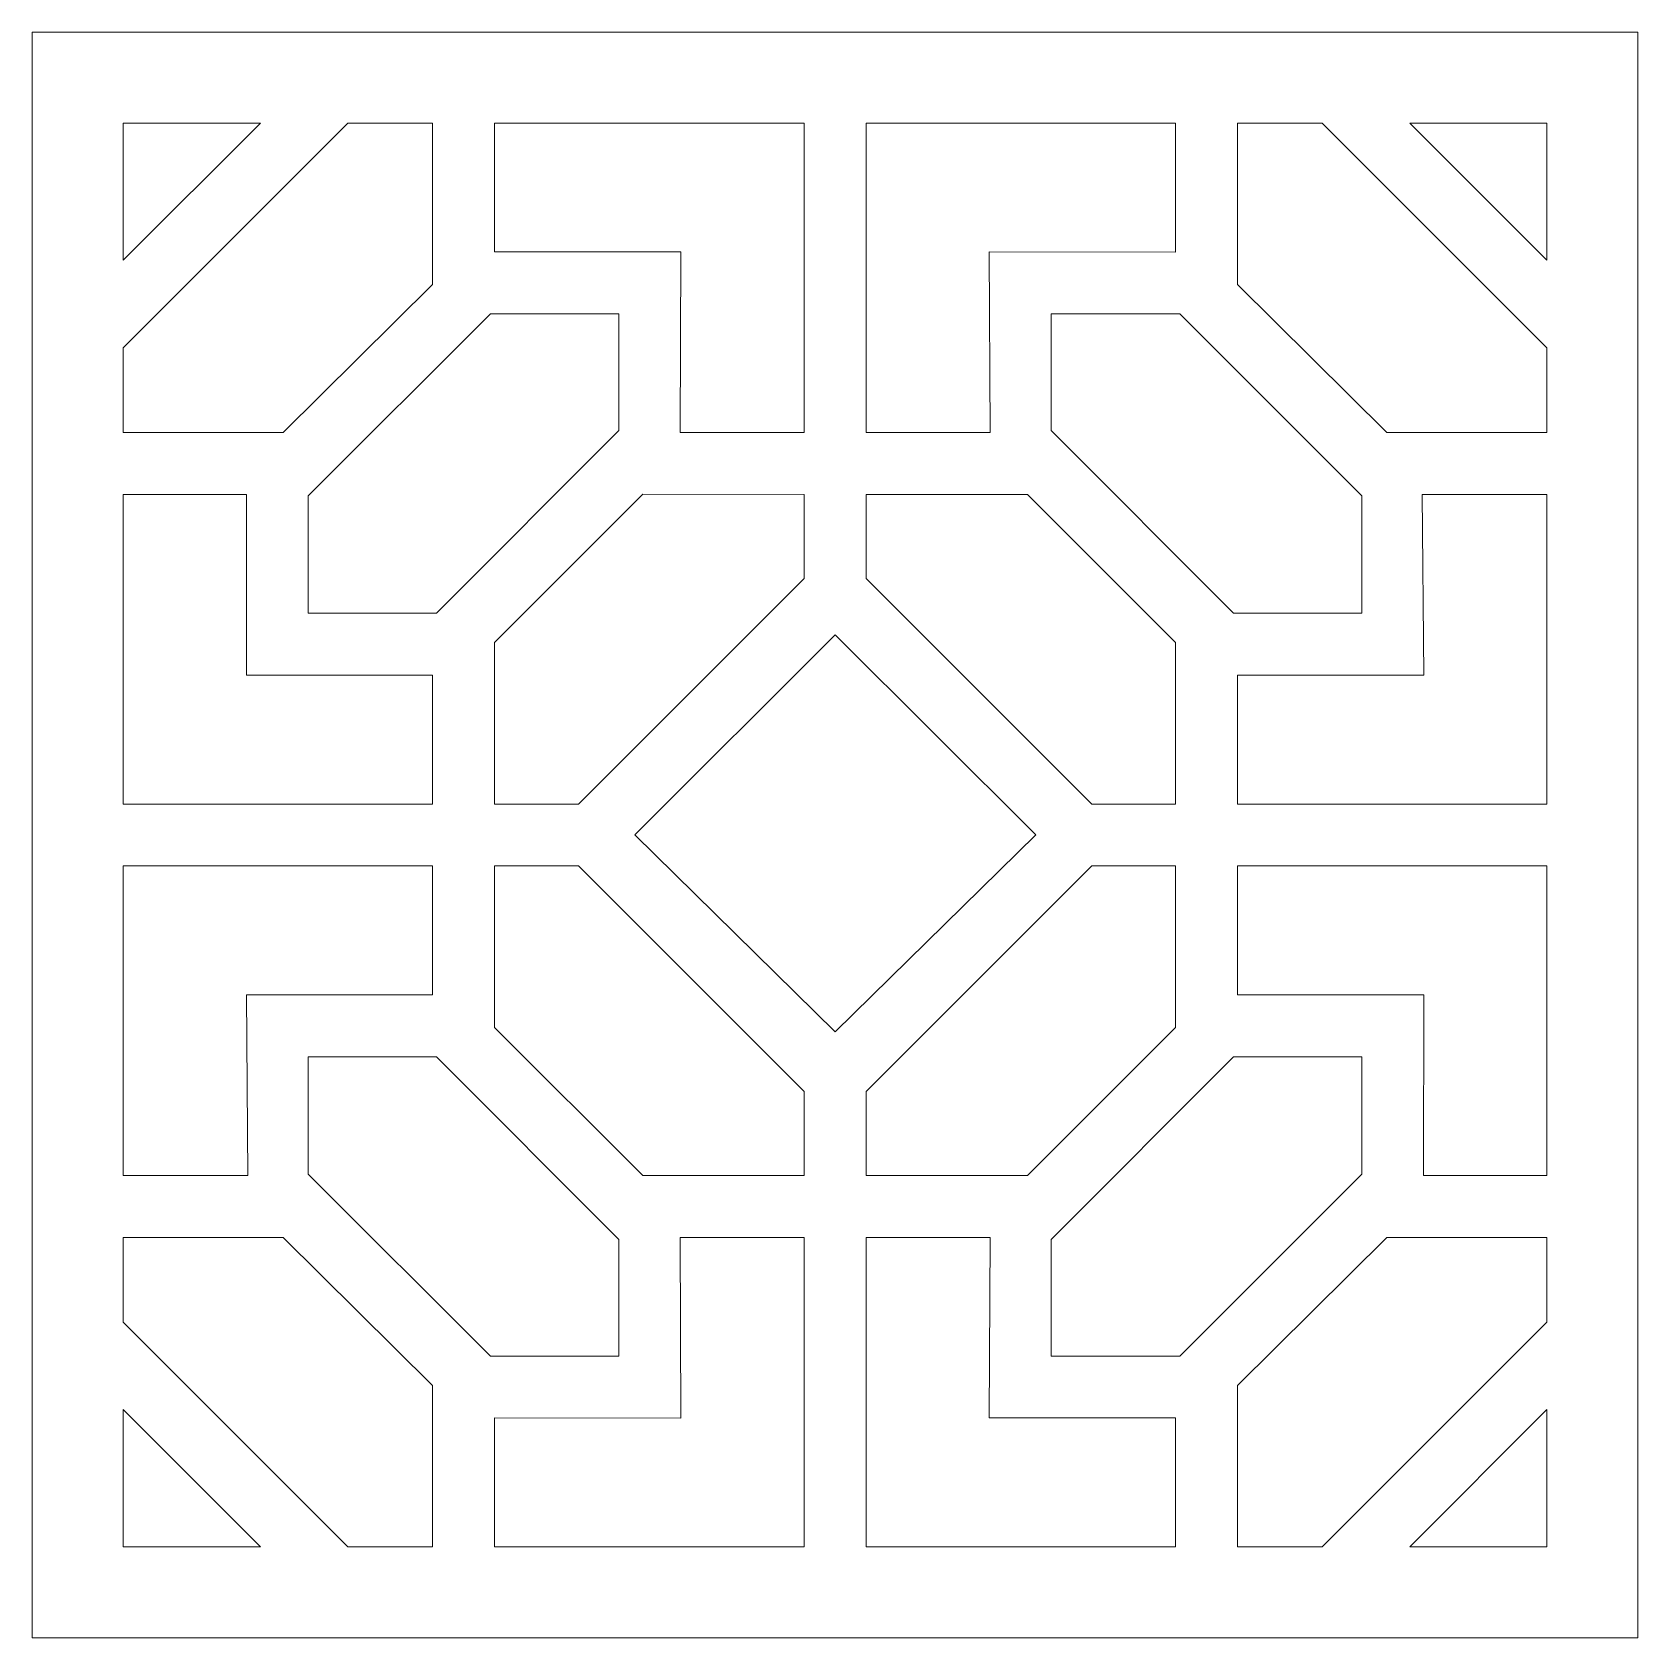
# Model space of a CAD drawing. Header units: centimetres. Extents: x -60 to 60, y -29 to 29.
# Drawn here: x 2.1 to 60.5, y -29.2 to 29.2 of the extents above; entities that cross this region are included whole.
import ezdxf

# ---------------------------------------------------------------- set-up
doc = ezdxf.new("R2010")
doc.units = ezdxf.units.CM
doc.header["$MEASUREMENT"] = 0
doc.layers.add('layer 1', color=7, linetype='Continuous')

msp = doc.modelspace()

# ---------------------------------------------------------------- linework, layer by layer
at = {"layer": 'layer 1', "color": 242, "lineweight": 9}
for points, knots in [([(60.48735, -29.17875), (60.48735, -29.17875), (2.14534, -29.18003), (2.14534, -29.18003), (2.14534, -29.18003), (2.14534, -29.18003), (2.14534, 29.16198), (2.14534, 29.16198), (2.14534, 29.16198), (2.14534, 29.16198), (60.48735, 29.1607), (60.48735, 29.1607), (60.48735, 29.1607), (60.48735, 29.1607), (60.48735, -29.17875), (60.48735, -29.17875)], [0, 0, 0, 0, 0.2, 0.2, 0.2, 0.2, 0.4, 0.4, 0.4, 0.4, 0.6, 0.6, 0.6, 0.6, 1, 1, 1, 1]), ([(5.4541, 17.69089), (5.4541, 17.69089), (13.62108, 25.85702), (13.62108, 25.85702), (13.62108, 25.85702), (13.62108, 25.85702), (16.69714, 25.85702), (16.69714, 25.85702), (16.69714, 25.85702), (16.69714, 25.85702), (16.69714, 19.99517), (16.69714, 19.99517), (16.69714, 19.99517), (16.69714, 19.99517), (11.26935, 14.61293), (11.26935, 14.61293), (11.26935, 14.61293), (11.26935, 14.61293), (5.4541, 14.61293), (5.4541, 14.61293), (5.4541, 14.61293), (5.4541, 14.61293), (5.4541, 17.69089), (5.4541, 17.69089)], [0, 0, 0, 0, 0.14285714, 0.14285714, 0.14285714, 0.14285714, 0.28571429, 0.28571429, 0.28571429, 0.28571429, 0.42857143, 0.42857143, 0.42857143, 0.42857143, 0.57142857, 0.57142857, 0.57142857, 0.57142857, 0.71428571, 0.71428571, 0.71428571, 0.71428571, 1, 1, 1, 1]), ([(10.43891, 25.85702), (10.43891, 25.85702), (5.4541, 20.87203), (5.4541, 20.87203), (5.4541, 20.87203), (5.4541, 20.87203), (5.4541, 25.85702), (5.4541, 25.85702), (5.4541, 25.85702), (5.4541, 25.85702), (10.43891, 25.85702), (10.43891, 25.85702)], [0, 0, 0, 0, 0.25, 0.25, 0.25, 0.25, 0.5, 0.5, 0.5, 0.5, 1, 1, 1, 1]), ([(30.19451, 14.61293), (30.19451, 14.61293), (25.68512, 14.6129), (25.68512, 14.6129), (25.68512, 14.6129), (25.68512, 14.6129), (25.718, 21.17561), (25.718, 21.17561), (25.718, 21.17561), (25.718, 21.17561), (18.94627, 21.17417), (18.94627, 21.17417), (18.94627, 21.17417), (18.94627, 21.17417), (18.94625, 25.85702), (18.94625, 25.85702), (18.94625, 25.85702), (18.94625, 25.85702), (30.19448, 25.85702), (30.19448, 25.85702), (30.19448, 25.85702), (30.19448, 25.85702), (30.19451, 14.61293), (30.19451, 14.61293)], [0, 0, 0, 0, 0.14285714, 0.14285714, 0.14285714, 0.14285714, 0.28571429, 0.28571429, 0.28571429, 0.28571429, 0.42857143, 0.42857143, 0.42857143, 0.42857143, 0.57142857, 0.57142857, 0.57142857, 0.57142857, 0.71428571, 0.71428571, 0.71428571, 0.71428571, 1, 1, 1, 1]), ([(43.69183, 21.17291), (43.69183, 21.17291), (36.92009, 21.17437), (36.92009, 21.17437), (36.92009, 21.17437), (36.92009, 21.17437), (36.95297, 14.61167), (36.95297, 14.61167), (36.95297, 14.61167), (36.95297, 14.61167), (32.44361, 14.61167), (32.44361, 14.61167), (32.44361, 14.61167), (32.44361, 14.61167), (32.44361, 25.85578), (32.44361, 25.85578), (32.44361, 25.85578), (32.44361, 25.85578), (43.69185, 25.85578), (43.69185, 25.85578), (43.69185, 25.85578), (43.69185, 25.85578), (43.69183, 21.17291), (43.69183, 21.17291)], [0, 0, 0, 0, 0.14285714, 0.14285714, 0.14285714, 0.14285714, 0.28571429, 0.28571429, 0.28571429, 0.28571429, 0.42857143, 0.42857143, 0.42857143, 0.42857143, 0.57142857, 0.57142857, 0.57142857, 0.57142857, 0.71428571, 0.71428571, 0.71428571, 0.71428571, 1, 1, 1, 1]), ([(57.18399, 14.61169), (57.18399, 14.61169), (57.18399, 17.68966), (57.18399, 17.68966), (57.18399, 17.68966), (57.18399, 17.68966), (49.01699, 25.85578), (49.01699, 25.85578), (49.01699, 25.85578), (49.01699, 25.85578), (45.94095, 25.85578), (45.94095, 25.85578), (45.94095, 25.85578), (45.94095, 25.85578), (45.94095, 19.99393), (45.94095, 19.99393), (45.94095, 19.99393), (45.94095, 19.99393), (51.36874, 14.61169), (51.36874, 14.61169), (51.36874, 14.61169), (51.36874, 14.61169), (57.18399, 14.61169), (57.18399, 14.61169)], [0, 0, 0, 0, 0.14285714, 0.14285714, 0.14285714, 0.14285714, 0.28571429, 0.28571429, 0.28571429, 0.28571429, 0.42857143, 0.42857143, 0.42857143, 0.42857143, 0.57142857, 0.57142857, 0.57142857, 0.57142857, 0.71428571, 0.71428571, 0.71428571, 0.71428571, 1, 1, 1, 1]), ([(57.18399, 20.8708), (57.18399, 20.8708), (52.19919, 25.85578), (52.19919, 25.85578), (52.19919, 25.85578), (52.19919, 25.85578), (57.18399, 25.85578), (57.18399, 25.85578), (57.18399, 25.85578), (57.18399, 25.85578), (57.18399, 20.8708), (57.18399, 20.8708)], [0, 0, 0, 0, 0.25, 0.25, 0.25, 0.25, 0.5, 0.5, 0.5, 0.5, 1, 1, 1, 1]), ([(12.18005, 12.31137), (12.18005, 12.31137), (18.79439, 18.92648), (18.79439, 18.92648), (18.79439, 18.92648), (18.79439, 18.92648), (23.46548, 18.92637), (23.46548, 18.92637), (23.46548, 18.92637), (23.46548, 18.92637), (23.46548, 14.68542), (23.46548, 14.68542), (23.46548, 14.68542), (23.46548, 14.68542), (16.83915, 8.05268), (16.83915, 8.05268), (16.83915, 8.05268), (16.83915, 8.05268), (12.17989, 8.05265), (12.17989, 8.05265), (12.17989, 8.05265), (12.17989, 8.05265), (12.18005, 12.31137), (12.18005, 12.31137)], [0, 0, 0, 0, 0.14285714, 0.14285714, 0.14285714, 0.14285714, 0.28571429, 0.28571429, 0.28571429, 0.28571429, 0.42857143, 0.42857143, 0.42857143, 0.42857143, 0.57142857, 0.57142857, 0.57142857, 0.57142857, 0.71428571, 0.71428571, 0.71428571, 0.71428571, 1, 1, 1, 1]), ([(50.45805, 12.31013), (50.45805, 12.31013), (43.84371, 18.92525), (43.84371, 18.92525), (43.84371, 18.92525), (43.84371, 18.92525), (39.17261, 18.92513), (39.17261, 18.92513), (39.17261, 18.92513), (39.17261, 18.92513), (39.17261, 14.68419), (39.17261, 14.68419), (39.17261, 14.68419), (39.17261, 14.68419), (45.79894, 8.05144), (45.79894, 8.05144), (45.79894, 8.05144), (45.79894, 8.05144), (50.45821, 8.05142), (50.45821, 8.05142), (50.45821, 8.05142), (50.45821, 8.05142), (50.45805, 12.31013), (50.45805, 12.31013)], [0, 0, 0, 0, 0.14285714, 0.14285714, 0.14285714, 0.14285714, 0.28571429, 0.28571429, 0.28571429, 0.28571429, 0.42857143, 0.42857143, 0.42857143, 0.42857143, 0.57142857, 0.57142857, 0.57142857, 0.57142857, 0.71428571, 0.71428571, 0.71428571, 0.71428571, 1, 1, 1, 1]), ([(16.69714, 1.11418), (16.69714, 1.11418), (5.4541, 1.11418), (5.4541, 1.11418), (5.4541, 1.11418), (5.4541, 1.11418), (5.45408, 12.36358), (5.45408, 12.36358), (5.45408, 12.36358), (5.45408, 12.36358), (9.9293, 12.36358), (9.9293, 12.36358), (9.9293, 12.36358), (9.9293, 12.36358), (9.93094, 5.80344), (9.93094, 5.80344), (9.93094, 5.80344), (9.93094, 5.80344), (16.69717, 5.80362), (16.69717, 5.80362), (16.69717, 5.80362), (16.69717, 5.80362), (16.69714, 1.11418), (16.69714, 1.11418)], [0, 0, 0, 0, 0.14285714, 0.14285714, 0.14285714, 0.14285714, 0.28571429, 0.28571429, 0.28571429, 0.28571429, 0.42857143, 0.42857143, 0.42857143, 0.42857143, 0.57142857, 0.57142857, 0.57142857, 0.57142857, 0.71428571, 0.71428571, 0.71428571, 0.71428571, 1, 1, 1, 1]), ([(24.33225, 12.36841), (24.33225, 12.36841), (18.94627, 6.98262), (18.94627, 6.98262), (18.94627, 6.98262), (18.94627, 6.98262), (18.94627, 1.1142), (18.94627, 1.1142), (18.94627, 1.1142), (18.94627, 1.1142), (21.99264, 1.11418), (21.99264, 1.11418), (21.99264, 1.11418), (21.99264, 1.11418), (30.19448, 9.31634), (30.19448, 9.31634), (30.19448, 9.31634), (30.19448, 9.31634), (30.19451, 12.36358), (30.19451, 12.36358), (30.19451, 12.36358), (30.19451, 12.36358), (24.33225, 12.36841), (24.33225, 12.36841)], [0, 0, 0, 0, 0.14285714, 0.14285714, 0.14285714, 0.14285714, 0.28571429, 0.28571429, 0.28571429, 0.28571429, 0.42857143, 0.42857143, 0.42857143, 0.42857143, 0.57142857, 0.57142857, 0.57142857, 0.57142857, 0.71428571, 0.71428571, 0.71428571, 0.71428571, 1, 1, 1, 1]), ([(40.64545, 1.11294), (40.64545, 1.11294), (32.44361, 9.3151), (32.44361, 9.3151), (32.44361, 9.3151), (32.44361, 9.3151), (32.44361, 12.36234), (32.44361, 12.36234), (32.44361, 12.36234), (32.44361, 12.36234), (38.30584, 12.36718), (38.30584, 12.36718), (38.30584, 12.36718), (38.30584, 12.36718), (43.69183, 6.98138), (43.69183, 6.98138), (43.69183, 6.98138), (43.69183, 6.98138), (43.69183, 1.11294), (43.69183, 1.11294), (43.69183, 1.11294), (43.69183, 1.11294), (40.64545, 1.11294), (40.64545, 1.11294)], [0, 0, 0, 0, 0.14285714, 0.14285714, 0.14285714, 0.14285714, 0.28571429, 0.28571429, 0.28571429, 0.28571429, 0.42857143, 0.42857143, 0.42857143, 0.42857143, 0.57142857, 0.57142857, 0.57142857, 0.57142857, 0.71428571, 0.71428571, 0.71428571, 0.71428571, 1, 1, 1, 1]), ([(45.94095, 1.11294), (45.94095, 1.11294), (57.18399, 1.11294), (57.18399, 1.11294), (57.18399, 1.11294), (57.18399, 1.11294), (57.18399, 12.36236), (57.18399, 12.36236), (57.18399, 12.36236), (57.18399, 12.36236), (52.65524, 12.36234), (52.65524, 12.36234), (52.65524, 12.36234), (52.65524, 12.36234), (52.70715, 5.8022), (52.70715, 5.8022), (52.70715, 5.8022), (52.70715, 5.8022), (45.94093, 5.80238), (45.94093, 5.80238), (45.94093, 5.80238), (45.94093, 5.80238), (45.94095, 1.11294), (45.94095, 1.11294)], [0, 0, 0, 0, 0.14285714, 0.14285714, 0.14285714, 0.14285714, 0.28571429, 0.28571429, 0.28571429, 0.28571429, 0.42857143, 0.42857143, 0.42857143, 0.42857143, 0.57142857, 0.57142857, 0.57142857, 0.57142857, 0.71428571, 0.71428571, 0.71428571, 0.71428571, 1, 1, 1, 1]), ([(38.61074, -0.00724), (38.61074, -0.00724), (31.32199, 7.26176), (31.32199, 7.26176), (31.32199, 7.26176), (31.32199, 7.26176), (24.04663, -0.00679), (24.04663, -0.00679), (24.04663, -0.00679), (24.04663, -0.00679), (31.32213, -7.1621), (31.32213, -7.1621), (31.32213, -7.1621), (31.32213, -7.1621), (38.61074, -0.00724), (38.61074, -0.00724)], [0, 0, 0, 0, 0.2, 0.2, 0.2, 0.2, 0.4, 0.4, 0.4, 0.4, 0.6, 0.6, 0.6, 0.6, 1, 1, 1, 1]), ([(5.45408, -12.37945), (5.45408, -12.37945), (5.4541, -1.13005), (5.4541, -1.13005), (5.4541, -1.13005), (5.4541, -1.13005), (16.69714, -1.13005), (16.69714, -1.13005), (16.69714, -1.13005), (16.69714, -1.13005), (16.69717, -5.81949), (16.69717, -5.81949), (16.69717, -5.81949), (16.69717, -5.81949), (9.93094, -5.81931), (9.93094, -5.81931), (9.93094, -5.81931), (9.93094, -5.81931), (9.98128, -12.381), (9.98128, -12.381), (9.98128, -12.381), (9.98128, -12.381), (5.45408, -12.37945), (5.45408, -12.37945)], [0, 0, 0, 0, 0.14285714, 0.14285714, 0.14285714, 0.14285714, 0.28571429, 0.28571429, 0.28571429, 0.28571429, 0.42857143, 0.42857143, 0.42857143, 0.42857143, 0.57142857, 0.57142857, 0.57142857, 0.57142857, 0.71428571, 0.71428571, 0.71428571, 0.71428571, 1, 1, 1, 1]), ([(21.99264, -1.13005), (21.99264, -1.13005), (30.19448, -9.33221), (30.19448, -9.33221), (30.19448, -9.33221), (30.19448, -9.33221), (30.19448, -12.37945), (30.19448, -12.37945), (30.19448, -12.37945), (30.19448, -12.37945), (24.33225, -12.38428), (24.33225, -12.38428), (24.33225, -12.38428), (24.33225, -12.38428), (18.94627, -6.99849), (18.94627, -6.99849), (18.94627, -6.99849), (18.94627, -6.99849), (18.94627, -1.13005), (18.94627, -1.13005), (18.94627, -1.13005), (18.94627, -1.13005), (21.99264, -1.13005), (21.99264, -1.13005)], [0, 0, 0, 0, 0.14285714, 0.14285714, 0.14285714, 0.14285714, 0.28571429, 0.28571429, 0.28571429, 0.28571429, 0.42857143, 0.42857143, 0.42857143, 0.42857143, 0.57142857, 0.57142857, 0.57142857, 0.57142857, 0.71428571, 0.71428571, 0.71428571, 0.71428571, 1, 1, 1, 1]), ([(40.64545, -1.12881), (40.64545, -1.12881), (32.44361, -9.33097), (32.44361, -9.33097), (32.44361, -9.33097), (32.44361, -9.33097), (32.44361, -12.37821), (32.44361, -12.37821), (32.44361, -12.37821), (32.44361, -12.37821), (38.30584, -12.38305), (38.30584, -12.38305), (38.30584, -12.38305), (38.30584, -12.38305), (43.69183, -6.99725), (43.69183, -6.99725), (43.69183, -6.99725), (43.69183, -6.99725), (43.69183, -1.12881), (43.69183, -1.12881), (43.69183, -1.12881), (43.69183, -1.12881), (40.64545, -1.12881), (40.64545, -1.12881)], [0, 0, 0, 0, 0.14285714, 0.14285714, 0.14285714, 0.14285714, 0.28571429, 0.28571429, 0.28571429, 0.28571429, 0.42857143, 0.42857143, 0.42857143, 0.42857143, 0.57142857, 0.57142857, 0.57142857, 0.57142857, 0.71428571, 0.71428571, 0.71428571, 0.71428571, 1, 1, 1, 1]), ([(45.94095, -5.8183), (45.94095, -5.8183), (52.70715, -5.81807), (52.70715, -5.81807), (52.70715, -5.81807), (52.70715, -5.81807), (52.7034, -12.37821), (52.7034, -12.37821), (52.7034, -12.37821), (52.7034, -12.37821), (57.18399, -12.37823), (57.18399, -12.37823), (57.18399, -12.37823), (57.18399, -12.37823), (57.18399, -1.12881), (57.18399, -1.12881), (57.18399, -1.12881), (57.18399, -1.12881), (45.94095, -1.12881), (45.94095, -1.12881), (45.94095, -1.12881), (45.94095, -1.12881), (45.94095, -5.8183), (45.94095, -5.8183)], [0, 0, 0, 0, 0.14285714, 0.14285714, 0.14285714, 0.14285714, 0.28571429, 0.28571429, 0.28571429, 0.28571429, 0.42857143, 0.42857143, 0.42857143, 0.42857143, 0.57142857, 0.57142857, 0.57142857, 0.57142857, 0.71428571, 0.71428571, 0.71428571, 0.71428571, 1, 1, 1, 1]), ([(12.18005, -12.32724), (12.18005, -12.32724), (18.79439, -18.94235), (18.79439, -18.94235), (18.79439, -18.94235), (18.79439, -18.94235), (23.46548, -18.94224), (23.46548, -18.94224), (23.46548, -18.94224), (23.46548, -18.94224), (23.46548, -14.70129), (23.46548, -14.70129), (23.46548, -14.70129), (23.46548, -14.70129), (16.83915, -8.06855), (16.83915, -8.06855), (16.83915, -8.06855), (16.83915, -8.06855), (12.17989, -8.06852), (12.17989, -8.06852), (12.17989, -8.06852), (12.17989, -8.06852), (12.18005, -12.32724), (12.18005, -12.32724)], [0, 0, 0, 0, 0.14285714, 0.14285714, 0.14285714, 0.14285714, 0.28571429, 0.28571429, 0.28571429, 0.28571429, 0.42857143, 0.42857143, 0.42857143, 0.42857143, 0.57142857, 0.57142857, 0.57142857, 0.57142857, 0.71428571, 0.71428571, 0.71428571, 0.71428571, 1, 1, 1, 1]), ([(50.45805, -12.326), (50.45805, -12.326), (43.84371, -18.94112), (43.84371, -18.94112), (43.84371, -18.94112), (43.84371, -18.94112), (39.17261, -18.941), (39.17261, -18.941), (39.17261, -18.941), (39.17261, -18.941), (39.17261, -14.70006), (39.17261, -14.70006), (39.17261, -14.70006), (39.17261, -14.70006), (45.79894, -8.06731), (45.79894, -8.06731), (45.79894, -8.06731), (45.79894, -8.06731), (50.45821, -8.06729), (50.45821, -8.06729), (50.45821, -8.06729), (50.45821, -8.06729), (50.45805, -12.326), (50.45805, -12.326)], [0, 0, 0, 0, 0.14285714, 0.14285714, 0.14285714, 0.14285714, 0.28571429, 0.28571429, 0.28571429, 0.28571429, 0.42857143, 0.42857143, 0.42857143, 0.42857143, 0.57142857, 0.57142857, 0.57142857, 0.57142857, 0.71428571, 0.71428571, 0.71428571, 0.71428571, 1, 1, 1, 1]), ([(13.6211, -25.87289), (13.6211, -25.87289), (5.4541, -17.70676), (5.4541, -17.70676), (5.4541, -17.70676), (5.4541, -17.70676), (5.4541, -14.6288), (5.4541, -14.6288), (5.4541, -14.6288), (5.4541, -14.6288), (11.26935, -14.6288), (11.26935, -14.6288), (11.26935, -14.6288), (11.26935, -14.6288), (16.69714, -20.01104), (16.69714, -20.01104), (16.69714, -20.01104), (16.69714, -20.01104), (16.69714, -25.87289), (16.69714, -25.87289), (16.69714, -25.87289), (16.69714, -25.87289), (13.6211, -25.87289), (13.6211, -25.87289)], [0, 0, 0, 0, 0.14285714, 0.14285714, 0.14285714, 0.14285714, 0.28571429, 0.28571429, 0.28571429, 0.28571429, 0.42857143, 0.42857143, 0.42857143, 0.42857143, 0.57142857, 0.57142857, 0.57142857, 0.57142857, 0.71428571, 0.71428571, 0.71428571, 0.71428571, 1, 1, 1, 1]), ([(30.19448, -14.62878), (30.19448, -14.62878), (25.68512, -14.62878), (25.68512, -14.62878), (25.68512, -14.62878), (25.68512, -14.62878), (25.718, -21.19148), (25.718, -21.19148), (25.718, -21.19148), (25.718, -21.19148), (18.94627, -21.19002), (18.94627, -21.19002), (18.94627, -21.19002), (18.94627, -21.19002), (18.94625, -25.87289), (18.94625, -25.87289), (18.94625, -25.87289), (18.94625, -25.87289), (30.19448, -25.87287), (30.19448, -25.87287), (30.19448, -25.87287), (30.19448, -25.87287), (30.19448, -14.62878), (30.19448, -14.62878)], [0, 0, 0, 0, 0.14285714, 0.14285714, 0.14285714, 0.14285714, 0.28571429, 0.28571429, 0.28571429, 0.28571429, 0.42857143, 0.42857143, 0.42857143, 0.42857143, 0.57142857, 0.57142857, 0.57142857, 0.57142857, 0.71428571, 0.71428571, 0.71428571, 0.71428571, 1, 1, 1, 1]), ([(43.69183, -21.18878), (43.69183, -21.18878), (36.92009, -21.19024), (36.92009, -21.19024), (36.92009, -21.19024), (36.92009, -21.19024), (36.95297, -14.62756), (36.95297, -14.62756), (36.95297, -14.62756), (36.95297, -14.62756), (32.44359, -14.62756), (32.44359, -14.62756), (32.44359, -14.62756), (32.44359, -14.62756), (32.44361, -25.87165), (32.44361, -25.87165), (32.44361, -25.87165), (32.44361, -25.87165), (43.69185, -25.87165), (43.69185, -25.87165), (43.69185, -25.87165), (43.69185, -25.87165), (43.69183, -21.18878), (43.69183, -21.18878)], [0, 0, 0, 0, 0.14285714, 0.14285714, 0.14285714, 0.14285714, 0.28571429, 0.28571429, 0.28571429, 0.28571429, 0.42857143, 0.42857143, 0.42857143, 0.42857143, 0.57142857, 0.57142857, 0.57142857, 0.57142857, 0.71428571, 0.71428571, 0.71428571, 0.71428571, 1, 1, 1, 1]), ([(57.18399, -17.70553), (57.18399, -17.70553), (49.01699, -25.87165), (49.01699, -25.87165), (49.01699, -25.87165), (49.01699, -25.87165), (45.94095, -25.87165), (45.94095, -25.87165), (45.94095, -25.87165), (45.94095, -25.87165), (45.94095, -20.0098), (45.94095, -20.0098), (45.94095, -20.0098), (45.94095, -20.0098), (51.36874, -14.62756), (51.36874, -14.62756), (51.36874, -14.62756), (51.36874, -14.62756), (57.18399, -14.62756), (57.18399, -14.62756), (57.18399, -14.62756), (57.18399, -14.62756), (57.18399, -17.70553), (57.18399, -17.70553)], [0, 0, 0, 0, 0.14285714, 0.14285714, 0.14285714, 0.14285714, 0.28571429, 0.28571429, 0.28571429, 0.28571429, 0.42857143, 0.42857143, 0.42857143, 0.42857143, 0.57142857, 0.57142857, 0.57142857, 0.57142857, 0.71428571, 0.71428571, 0.71428571, 0.71428571, 1, 1, 1, 1]), ([(10.43891, -25.87289), (10.43891, -25.87289), (5.4541, -20.88791), (5.4541, -20.88791), (5.4541, -20.88791), (5.4541, -20.88791), (5.4541, -25.87289), (5.4541, -25.87289), (5.4541, -25.87289), (5.4541, -25.87289), (10.43891, -25.87289), (10.43891, -25.87289)], [0, 0, 0, 0, 0.25, 0.25, 0.25, 0.25, 0.5, 0.5, 0.5, 0.5, 1, 1, 1, 1]), ([(57.18399, -20.88667), (57.18399, -20.88667), (52.19919, -25.87165), (52.19919, -25.87165), (52.19919, -25.87165), (52.19919, -25.87165), (57.18399, -25.87165), (57.18399, -25.87165), (57.18399, -25.87165), (57.18399, -25.87165), (57.18399, -20.88667), (57.18399, -20.88667)], [0, 0, 0, 0, 0.25, 0.25, 0.25, 0.25, 0.5, 0.5, 0.5, 0.5, 1, 1, 1, 1])]:
    msp.add_open_spline(points, degree=3, knots=knots, dxfattribs=at)

doc.saveas('drawing.dxf')
